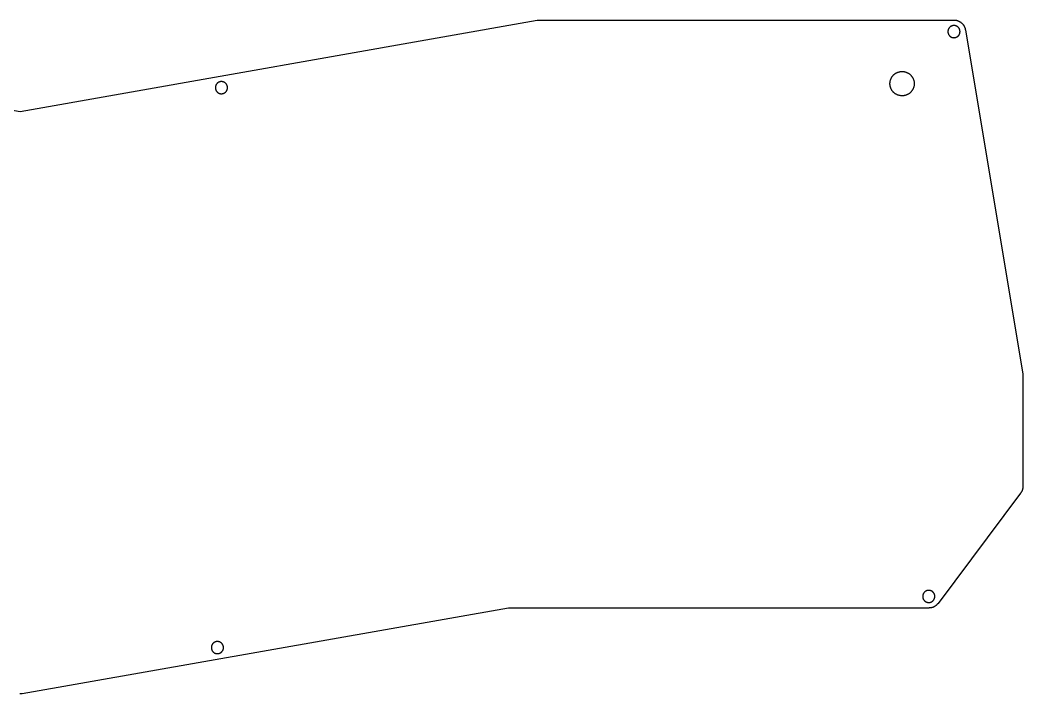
# Model space of a CAD drawing. Header units: millimetres. Extents: x 93 to 440, y -99 to 17.
# Drawn here: x 266.2 to 439.7, y -99.5 to 17.1 of the extents above; entities that cross this region are included whole.
import ezdxf

# ---------------------------------------------------------------- set-up
doc = ezdxf.new("R2010")
doc.units = ezdxf.units.MM
for name, color, linetype, true_color in [('feet', 18, 'Continuous', 0x000000), ('offset_rounded', 18, 'Continuous', 0x000000), ('screws', 18, 'Continuous', 0x000000)]:
    doc.layers.add(name, color=color, linetype=linetype, true_color=true_color)

msp = doc.modelspace()

# ---------------------------------------------------------------- linework, layer by layer
at = {"layer": 'feet'}
for p, q in [((416.88, 6.92), (416.92, 6.99)), ((416.92, 6.99), (416.95, 7.06)), ((416.95, 7.06), (416.98, 7.12)), ((416.98, 7.12), (417.02, 7.18)), ((417.02, 7.18), (417.06, 7.24)), ((417.06, 7.24), (417.1, 7.3)), ((417.1, 7.3), (417.15, 7.36)), ((417.15, 7.36), (417.19, 7.42)), ((417.19, 7.42), (417.24, 7.47)), ((417.24, 7.47), (417.29, 7.53)), ((417.29, 7.53), (417.34, 7.58)), ((417.34, 7.58), (417.39, 7.63)), ((417.39, 7.63), (417.45, 7.68)), ((417.45, 7.68), (417.5, 7.72)), ((417.5, 7.72), (417.56, 7.77)), ((417.56, 7.77), (417.62, 7.81)), ((417.62, 7.81), (417.68, 7.85)), ((417.68, 7.85), (417.74, 7.89)), ((417.74, 7.89), (417.81, 7.92)), ((417.81, 7.92), (417.87, 7.96)), ((417.87, 7.96), (417.94, 7.99)), ((417.94, 7.99), (418.01, 8.02)), ((418.01, 8.02), (418.07, 8.04)), ((418.07, 8.04), (418.14, 8.07)), ((418.14, 8.07), (418.21, 8.09)), ((418.21, 8.09), (418.28, 8.11)), ((418.28, 8.11), (418.35, 8.13)), ((418.35, 8.13), (418.42, 8.14)), ((418.42, 8.14), (418.5, 8.15)), ((418.5, 8.15), (418.57, 8.16)), ((418.57, 8.16), (418.64, 8.17)), ((418.64, 8.17), (418.71, 8.17)), ((418.71, 8.17), (418.79, 8.17)), ((418.79, 8.17), (418.86, 8.17)), ((418.86, 8.17), (418.93, 8.17)), ((418.93, 8.17), (419.01, 8.16)), ((419.01, 8.16), (419.08, 8.16)), ((419.08, 8.16), (419.15, 8.15)), ((419.15, 8.15), (419.22, 8.13)), ((419.22, 8.13), (419.29, 8.12)), ((419.29, 8.12), (419.36, 8.1)), ((419.36, 8.1), (419.43, 8.08)), ((419.43, 8.08), (419.5, 8.06)), ((419.5, 8.06), (419.57, 8.03)), ((419.57, 8.03), (419.64, 8)), ((419.64, 8), (419.7, 7.97)), ((419.7, 7.97), (419.77, 7.94)), ((419.77, 7.94), (419.83, 7.91)), ((419.83, 7.91), (419.9, 7.87)), ((419.9, 7.87), (419.96, 7.83)), ((419.96, 7.83), (420.02, 7.79)), ((420.02, 7.79), (420.08, 7.75)), ((420.08, 7.75), (420.13, 7.7)), ((420.13, 7.7), (420.19, 7.65)), ((420.19, 7.65), (420.24, 7.6)), ((420.24, 7.6), (420.3, 7.55)), ((420.3, 7.55), (420.35, 7.5)), ((420.35, 7.5), (420.4, 7.45)), ((420.4, 7.45), (420.44, 7.39)), ((420.44, 7.39), (420.49, 7.33)), ((420.49, 7.33), (420.53, 7.27)), ((420.53, 7.27), (420.57, 7.21)), ((420.57, 7.21), (420.61, 7.15)), ((420.61, 7.15), (420.64, 7.09)), ((420.64, 7.09), (420.68, 7.02)), ((420.68, 7.02), (420.71, 6.96)), ((420.71, 6.96), (420.74, 6.89)), ((416.71, 6.22), (416.72, 6.29)), ((416.71, 6.15), (416.71, 6.22)), ((416.71, 6.07), (416.71, 6.15)), ((416.71, 6), (416.71, 6.07)), ((416.71, 5.93), (416.71, 6)), ((416.72, 5.86), (416.71, 5.93)), ((416.72, 6.29), (416.73, 6.37)), ((416.73, 5.78), (416.72, 5.86)), ((416.73, 6.37), (416.74, 6.44)), ((416.74, 5.71), (416.73, 5.78)), ((416.74, 6.44), (416.75, 6.51)), ((416.75, 5.64), (416.74, 5.71)), ((416.75, 6.51), (416.77, 6.58)), ((416.77, 5.57), (416.75, 5.64)), ((416.77, 6.58), (416.79, 6.65)), ((416.79, 5.5), (416.77, 5.57)), ((416.79, 6.65), (416.81, 6.72)), ((416.81, 5.43), (416.79, 5.5)), ((416.81, 6.72), (416.83, 6.79)), ((416.83, 5.36), (416.81, 5.43)), ((416.83, 6.79), (416.86, 6.86)), ((416.86, 5.29), (416.83, 5.36)), ((416.86, 6.86), (416.88, 6.92)), ((416.88, 5.22), (416.86, 5.29)), ((416.92, 5.16), (416.88, 5.22)), ((420.74, 5.26), (420.71, 5.19)), ((420.74, 6.89), (420.77, 6.82)), ((420.77, 5.33), (420.74, 5.26)), ((420.77, 6.82), (420.79, 6.75)), ((420.79, 5.39), (420.77, 5.33)), ((420.79, 6.75), (420.81, 6.69)), ((420.81, 5.46), (420.79, 5.39)), ((420.81, 6.69), (420.83, 6.62)), ((420.83, 5.53), (420.81, 5.46)), ((420.83, 6.62), (420.85, 6.54)), ((420.85, 5.6), (420.83, 5.53)), ((420.85, 6.54), (420.87, 6.47)), ((420.87, 5.68), (420.85, 5.6)), ((420.87, 6.47), (420.88, 6.4)), ((420.88, 5.75), (420.87, 5.68)), ((420.88, 6.4), (420.89, 6.33)), ((420.89, 5.82), (420.88, 5.75)), ((420.89, 6.33), (420.9, 6.26)), ((420.9, 5.89), (420.89, 5.82)), ((420.9, 6.26), (420.9, 6.18)), ((420.9, 6.18), (420.9, 6.11)), ((420.9, 6.11), (420.9, 6.04)), ((420.9, 6.04), (420.9, 5.97)), ((420.9, 5.97), (420.9, 5.89)), ((416.95, 5.09), (416.92, 5.16)), ((416.98, 5.03), (416.95, 5.09)), ((417.02, 4.97), (416.98, 5.03)), ((417.06, 4.91), (417.02, 4.97)), ((417.1, 4.85), (417.06, 4.91)), ((417.15, 4.79), (417.1, 4.85)), ((417.19, 4.73), (417.15, 4.79)), ((417.24, 4.68), (417.19, 4.73)), ((417.29, 4.62), (417.24, 4.68)), ((417.34, 4.57), (417.29, 4.62)), ((417.39, 4.52), (417.34, 4.57)), ((417.45, 4.47), (417.39, 4.52)), ((417.5, 4.43), (417.45, 4.47)), ((417.56, 4.38), (417.5, 4.43)), ((417.62, 4.34), (417.56, 4.38)), ((417.68, 4.3), (417.62, 4.34)), ((417.74, 4.26), (417.68, 4.3)), ((417.81, 4.23), (417.74, 4.26)), ((417.87, 4.19), (417.81, 4.23)), ((417.94, 4.16), (417.87, 4.19)), ((418.01, 4.13), (417.94, 4.16)), ((418.07, 4.11), (418.01, 4.13)), ((418.14, 4.08), (418.07, 4.11)), ((418.21, 4.06), (418.14, 4.08)), ((418.28, 4.04), (418.21, 4.06)), ((418.35, 4.02), (418.28, 4.04)), ((418.42, 4.01), (418.35, 4.02)), ((418.5, 4), (418.42, 4.01)), ((418.57, 3.99), (418.5, 4)), ((418.64, 3.98), (418.57, 3.99)), ((418.71, 3.98), (418.64, 3.98)), ((418.79, 3.97), (418.71, 3.98)), ((418.86, 3.98), (418.79, 3.97)), ((418.93, 3.98), (418.86, 3.98)), ((419.01, 3.98), (418.93, 3.98)), ((419.08, 3.99), (419.01, 3.98)), ((419.15, 4), (419.08, 3.99)), ((419.22, 4.02), (419.15, 4)), ((419.29, 4.03), (419.22, 4.02)), ((419.36, 4.05), (419.29, 4.03)), ((419.43, 4.07), (419.36, 4.05)), ((419.5, 4.09), (419.43, 4.07)), ((419.57, 4.12), (419.5, 4.09)), ((419.64, 4.15), (419.57, 4.12)), ((419.7, 4.18), (419.64, 4.15)), ((419.77, 4.21), (419.7, 4.18)), ((419.83, 4.24), (419.77, 4.21)), ((419.9, 4.28), (419.83, 4.24)), ((419.96, 4.32), (419.9, 4.28)), ((420.02, 4.36), (419.96, 4.32)), ((420.08, 4.4), (420.02, 4.36)), ((420.13, 4.45), (420.08, 4.4)), ((420.19, 4.5), (420.13, 4.45)), ((420.24, 4.55), (420.19, 4.5)), ((420.3, 4.6), (420.24, 4.55)), ((420.35, 4.65), (420.3, 4.6)), ((420.4, 4.7), (420.35, 4.65)), ((420.44, 4.76), (420.4, 4.7)), ((420.49, 4.82), (420.44, 4.76)), ((420.53, 4.88), (420.49, 4.82)), ((420.57, 4.94), (420.53, 4.88)), ((420.61, 5), (420.57, 4.94)), ((420.64, 5.06), (420.61, 5)), ((420.68, 5.13), (420.64, 5.06)), ((420.71, 5.19), (420.68, 5.13))]:
    msp.add_line(p, q, dxfattribs=at)
at = {"layer": 'offset_rounded'}
for p, q in [((176.81, 17.04), (266.26, 1.27)), ((266.26, 1.27), (355.71, 17.04)), ((355.71, 17.04), (355.78, 17.05)), ((355.78, 17.05), (355.85, 17.06)), ((355.85, 17.06), (355.92, 17.07)), ((355.92, 17.07), (355.99, 17.07)), ((355.99, 17.07), (356.06, 17.07)), ((356.06, 17.07), (427.78, 17.07)), ((427.78, 17.07), (427.85, 17.07)), ((427.85, 17.07), (427.91, 17.07)), ((427.91, 17.07), (427.98, 17.06)), ((427.98, 17.06), (428.05, 17.06)), ((428.05, 17.06), (428.12, 17.05)), ((428.12, 17.05), (428.19, 17.03)), ((428.19, 17.03), (428.25, 17.02)), ((428.25, 17.02), (428.32, 17)), ((428.32, 17), (428.38, 16.98)), ((428.38, 16.98), (428.45, 16.96)), ((428.45, 16.96), (428.51, 16.93)), ((428.51, 16.93), (428.58, 16.91)), ((428.58, 16.91), (428.64, 16.88)), ((428.64, 16.88), (428.7, 16.85)), ((428.7, 16.85), (428.76, 16.82)), ((428.76, 16.82), (428.82, 16.78)), ((428.82, 16.78), (428.88, 16.74)), ((428.88, 16.74), (428.93, 16.71)), ((428.93, 16.71), (428.99, 16.66)), ((428.99, 16.66), (429.04, 16.62)), ((429.04, 16.62), (429.1, 16.58)), ((429.1, 16.58), (429.15, 16.53)), ((429.15, 16.53), (429.2, 16.48)), ((429.2, 16.48), (429.24, 16.43)), ((429.24, 16.43), (429.29, 16.38)), ((429.29, 16.38), (429.33, 16.33)), ((429.33, 16.33), (429.38, 16.28)), ((429.38, 16.28), (429.42, 16.22)), ((429.42, 16.22), (429.45, 16.16)), ((429.45, 16.16), (429.49, 16.11)), ((429.49, 16.11), (429.53, 16.05)), ((429.53, 16.05), (429.56, 15.99)), ((429.56, 15.99), (429.59, 15.93)), ((429.59, 15.93), (429.62, 15.86)), ((429.62, 15.86), (429.64, 15.8)), ((429.64, 15.8), (429.67, 15.73)), ((429.67, 15.73), (429.69, 15.67)), ((429.69, 15.67), (429.71, 15.6)), ((429.71, 15.6), (429.72, 15.54)), ((429.72, 15.54), (429.74, 15.47)), ((429.74, 15.47), (429.75, 15.4)), ((429.75, 15.4), (439.68, -44.18)), ((439.68, -44.18), (439.69, -44.25)), ((439.69, -44.25), (439.7, -44.32)), ((439.7, -44.32), (439.7, -44.38)), ((439.7, -44.38), (439.71, -44.45)), ((439.71, -44.45), (439.71, -44.51)), ((439.71, -44.51), (439.71, -63.56)), ((439.62, -64.16), (439.6, -64.23)), ((439.64, -64.1), (439.62, -64.16)), ((439.65, -64.03), (439.64, -64.1)), ((439.67, -63.97), (439.65, -64.03)), ((439.68, -63.9), (439.67, -63.97)), ((439.69, -63.83), (439.68, -63.9)), ((439.7, -63.77), (439.69, -63.83)), ((439.71, -63.63), (439.7, -63.7)), ((439.7, -63.7), (439.7, -63.77)), ((439.71, -63.56), (439.71, -63.63)), ((439.31, -64.76), (425.02, -83.82)), ((439.35, -64.71), (439.31, -64.76)), ((439.39, -64.65), (439.35, -64.71)), ((439.42, -64.59), (439.39, -64.65)), ((439.46, -64.54), (439.42, -64.59)), ((439.49, -64.48), (439.46, -64.54)), ((439.52, -64.42), (439.49, -64.48)), ((439.55, -64.35), (439.52, -64.42)), ((439.57, -64.29), (439.55, -64.35)), ((439.6, -64.23), (439.57, -64.29)), ((350.73, -84.62), (266.61, -99.45)), ((423.42, -84.62), (350.73, -84.62)), ((423.49, -84.61), (423.42, -84.62)), ((423.56, -84.61), (423.49, -84.61)), ((423.63, -84.6), (423.56, -84.61)), ((423.7, -84.6), (423.63, -84.6)), ((423.76, -84.59), (423.7, -84.6)), ((423.83, -84.57), (423.76, -84.59)), ((423.9, -84.56), (423.83, -84.57)), ((423.96, -84.54), (423.9, -84.56)), ((424.03, -84.52), (423.96, -84.54)), ((424.1, -84.5), (424.03, -84.52)), ((424.16, -84.47), (424.1, -84.5)), ((424.22, -84.45), (424.16, -84.47)), ((424.29, -84.42), (424.22, -84.45)), ((424.35, -84.39), (424.29, -84.42)), ((424.41, -84.36), (424.35, -84.39)), ((424.47, -84.32), (424.41, -84.36)), ((424.52, -84.28), (424.47, -84.32)), ((424.58, -84.25), (424.52, -84.28)), ((424.64, -84.2), (424.58, -84.25)), ((424.69, -84.16), (424.64, -84.2)), ((424.74, -84.12), (424.69, -84.16)), ((424.79, -84.07), (424.74, -84.12)), ((424.84, -84.02), (424.79, -84.07)), ((424.89, -83.97), (424.84, -84.02)), ((424.94, -83.92), (424.89, -83.97)), ((424.98, -83.87), (424.94, -83.92)), ((425.02, -83.82), (424.98, -83.87)), ((266.29, -99.48), (266.23, -99.48)), ((266.35, -99.48), (266.29, -99.48)), ((266.42, -99.47), (266.35, -99.48)), ((266.48, -99.47), (266.42, -99.47)), ((266.54, -99.46), (266.48, -99.47)), ((266.61, -99.45), (266.54, -99.46))]:
    msp.add_line(p, q, dxfattribs=at)
at = {"layer": 'screws'}
for p, q in [((426.88, 15.61), (426.86, 15.58)), ((426.9, 15.64), (426.88, 15.61)), ((426.92, 15.67), (426.9, 15.64)), ((426.94, 15.7), (426.92, 15.67)), ((426.96, 15.73), (426.94, 15.7)), ((426.98, 15.76), (426.96, 15.73)), ((427.01, 15.79), (426.98, 15.76)), ((427.03, 15.81), (427.01, 15.79)), ((427.06, 15.84), (427.03, 15.81)), ((427.09, 15.86), (427.06, 15.84)), ((427.11, 15.89), (427.09, 15.86)), ((427.14, 15.91), (427.11, 15.89)), ((427.17, 15.93), (427.14, 15.91)), ((427.2, 15.95), (427.17, 15.93)), ((427.23, 15.97), (427.2, 15.95)), ((427.26, 15.99), (427.23, 15.97)), ((427.3, 16.01), (427.26, 15.99)), ((427.33, 16.02), (427.3, 16.01)), ((427.36, 16.04), (427.33, 16.02)), ((427.39, 16.05), (427.36, 16.04)), ((427.43, 16.06), (427.39, 16.05)), ((427.46, 16.08), (427.43, 16.06)), ((427.5, 16.09), (427.46, 16.08)), ((427.53, 16.1), (427.5, 16.09)), ((427.57, 16.1), (427.53, 16.1)), ((427.61, 16.11), (427.57, 16.1)), ((427.64, 16.12), (427.61, 16.11)), ((427.68, 16.12), (427.64, 16.12)), ((427.71, 16.12), (427.68, 16.12)), ((427.75, 16.12), (427.71, 16.12)), ((427.79, 16.12), (427.75, 16.12)), ((427.82, 16.12), (427.79, 16.12)), ((427.86, 16.12), (427.82, 16.12)), ((427.9, 16.12), (427.86, 16.12)), ((427.93, 16.11), (427.9, 16.12)), ((427.97, 16.11), (427.93, 16.11)), ((428, 16.1), (427.97, 16.11)), ((428.04, 16.09), (428, 16.1)), ((428.07, 16.08), (428.04, 16.09)), ((428.11, 16.07), (428.07, 16.08)), ((428.14, 16.06), (428.11, 16.07)), ((428.18, 16.05), (428.14, 16.06)), ((428.21, 16.03), (428.18, 16.05)), ((428.24, 16.02), (428.21, 16.03)), ((428.28, 16), (428.24, 16.02)), ((428.31, 15.98), (428.28, 16)), ((428.34, 15.96), (428.31, 15.98)), ((428.37, 15.94), (428.34, 15.96)), ((428.4, 15.92), (428.37, 15.94)), ((428.43, 15.9), (428.4, 15.92)), ((428.46, 15.88), (428.43, 15.9)), ((428.48, 15.85), (428.46, 15.88)), ((428.51, 15.83), (428.48, 15.85)), ((428.54, 15.8), (428.51, 15.83)), ((428.56, 15.77), (428.54, 15.8)), ((428.58, 15.75), (428.56, 15.77)), ((428.61, 15.72), (428.58, 15.75)), ((428.63, 15.69), (428.61, 15.72)), ((428.65, 15.66), (428.63, 15.69)), ((428.67, 15.63), (428.65, 15.66)), ((428.69, 15.6), (428.67, 15.63)), ((426.74, 15.2), (426.73, 15.17)), ((426.73, 15.17), (426.73, 15.13)), ((426.73, 15.13), (426.73, 15.09)), ((426.73, 15.09), (426.73, 15.06)), ((426.73, 15.06), (426.73, 15.02)), ((426.73, 15.02), (426.73, 14.98)), ((426.73, 14.98), (426.74, 14.95)), ((426.75, 15.27), (426.74, 15.24)), ((426.74, 15.24), (426.74, 15.2)), ((426.74, 14.95), (426.74, 14.91)), ((426.74, 14.91), (426.75, 14.88)), ((426.76, 15.34), (426.75, 15.31)), ((426.75, 15.31), (426.75, 15.27)), ((426.75, 14.88), (426.75, 14.84)), ((426.75, 14.84), (426.76, 14.8)), ((426.77, 15.38), (426.76, 15.34)), ((426.76, 14.8), (426.77, 14.77)), ((426.78, 15.41), (426.77, 15.38)), ((426.77, 14.77), (426.78, 14.73)), ((426.8, 15.45), (426.78, 15.41)), ((426.78, 14.73), (426.8, 14.7)), ((426.81, 15.48), (426.8, 15.45)), ((426.8, 14.7), (426.81, 14.67)), ((426.82, 15.52), (426.81, 15.48)), ((426.81, 14.67), (426.82, 14.63)), ((426.84, 15.55), (426.82, 15.52)), ((426.82, 14.63), (426.84, 14.6)), ((426.86, 15.58), (426.84, 15.55)), ((426.84, 14.6), (426.86, 14.57)), ((426.86, 14.57), (426.88, 14.54)), ((426.88, 14.54), (426.9, 14.51)), ((426.9, 14.51), (426.92, 14.48)), ((426.92, 14.48), (426.94, 14.45)), ((426.94, 14.45), (426.96, 14.42)), ((426.96, 14.42), (426.98, 14.39)), ((426.98, 14.39), (427.01, 14.36)), ((427.01, 14.36), (427.03, 14.34)), ((427.03, 14.34), (427.06, 14.31)), ((427.06, 14.31), (427.09, 14.29)), ((427.09, 14.29), (427.11, 14.26)), ((427.11, 14.26), (427.14, 14.24)), ((427.14, 14.24), (427.17, 14.22)), ((427.17, 14.22), (427.2, 14.2)), ((427.2, 14.2), (427.23, 14.18)), ((427.23, 14.18), (427.26, 14.16)), ((427.26, 14.16), (427.3, 14.14)), ((427.3, 14.14), (427.33, 14.13)), ((427.33, 14.13), (427.36, 14.11)), ((427.36, 14.11), (427.39, 14.1)), ((427.39, 14.1), (427.43, 14.08)), ((427.43, 14.08), (427.46, 14.07)), ((427.46, 14.07), (427.5, 14.06)), ((427.5, 14.06), (427.53, 14.05)), ((427.53, 14.05), (427.57, 14.05)), ((427.57, 14.05), (427.61, 14.04)), ((427.61, 14.04), (427.64, 14.03)), ((427.64, 14.03), (427.68, 14.03)), ((427.68, 14.03), (427.71, 14.03)), ((427.71, 14.03), (427.75, 14.02)), ((427.75, 14.02), (427.79, 14.02)), ((427.79, 14.02), (427.82, 14.03)), ((427.82, 14.03), (427.86, 14.03)), ((427.86, 14.03), (427.9, 14.03)), ((427.9, 14.03), (427.93, 14.04)), ((427.93, 14.04), (427.97, 14.04)), ((427.97, 14.04), (428, 14.05)), ((428, 14.05), (428.04, 14.06)), ((428.04, 14.06), (428.07, 14.07)), ((428.07, 14.07), (428.11, 14.08)), ((428.11, 14.08), (428.14, 14.09)), ((428.14, 14.09), (428.18, 14.1)), ((428.18, 14.1), (428.21, 14.12)), ((428.21, 14.12), (428.24, 14.13)), ((428.24, 14.13), (428.28, 14.15)), ((428.28, 14.15), (428.31, 14.17)), ((428.31, 14.17), (428.34, 14.19)), ((428.34, 14.19), (428.37, 14.21)), ((428.37, 14.21), (428.4, 14.23)), ((428.4, 14.23), (428.43, 14.25)), ((428.43, 14.25), (428.46, 14.27)), ((428.46, 14.27), (428.48, 14.3)), ((428.48, 14.3), (428.51, 14.32)), ((428.51, 14.32), (428.54, 14.35)), ((428.54, 14.35), (428.56, 14.38)), ((428.56, 14.38), (428.58, 14.4)), ((428.58, 14.4), (428.61, 14.43)), ((428.61, 14.43), (428.63, 14.46)), ((428.63, 14.46), (428.65, 14.49)), ((428.65, 14.49), (428.67, 14.52)), ((428.67, 14.52), (428.69, 14.55)), ((428.71, 15.56), (428.69, 15.6)), ((428.69, 14.55), (428.71, 14.58)), ((428.72, 15.53), (428.71, 15.56)), ((428.71, 14.58), (428.72, 14.62)), ((428.74, 15.5), (428.72, 15.53)), ((428.72, 14.62), (428.74, 14.65)), ((428.75, 15.47), (428.74, 15.5)), ((428.74, 14.65), (428.75, 14.68)), ((428.76, 15.43), (428.75, 15.47)), ((428.75, 14.68), (428.76, 14.72)), ((428.78, 15.4), (428.76, 15.43)), ((428.76, 14.72), (428.78, 14.75)), ((428.79, 15.36), (428.78, 15.4)), ((428.78, 14.75), (428.79, 14.79)), ((428.8, 15.33), (428.79, 15.36)), ((428.79, 14.79), (428.8, 14.82)), ((428.8, 15.29), (428.8, 15.33)), ((428.81, 15.26), (428.8, 15.29)), ((428.8, 14.86), (428.81, 14.89)), ((428.8, 14.82), (428.8, 14.86)), ((428.82, 15.22), (428.81, 15.26)), ((428.81, 14.89), (428.82, 14.93)), ((428.82, 15.18), (428.82, 15.22)), ((428.83, 15.15), (428.82, 15.18)), ((428.82, 14.97), (428.83, 15)), ((428.82, 14.93), (428.82, 14.97)), ((428.83, 15.11), (428.83, 15.15)), ((428.83, 15.07), (428.83, 15.11)), ((428.83, 15.04), (428.83, 15.07)), ((428.83, 15), (428.83, 15.04)), ((300.03, 5.43), (300.02, 5.4)), ((300.02, 5.4), (300.02, 5.36)), ((300.02, 5.36), (300.03, 5.32)), ((300.04, 5.54), (300.03, 5.51)), ((300.03, 5.51), (300.03, 5.47)), ((300.03, 5.47), (300.03, 5.43)), ((300.03, 5.32), (300.03, 5.29)), ((300.03, 5.29), (300.03, 5.25)), ((300.03, 5.25), (300.04, 5.22)), ((300.05, 5.61), (300.04, 5.58)), ((300.04, 5.58), (300.04, 5.54)), ((300.04, 5.22), (300.04, 5.18)), ((300.06, 5.65), (300.05, 5.61)), ((300.07, 5.68), (300.06, 5.65)), ((300.08, 5.72), (300.07, 5.68)), ((300.09, 5.75), (300.08, 5.72)), ((300.11, 5.79), (300.09, 5.75)), ((300.12, 5.82), (300.11, 5.79)), ((300.14, 5.85), (300.12, 5.82)), ((300.16, 5.89), (300.14, 5.85)), ((300.17, 5.92), (300.16, 5.89)), ((300.19, 5.95), (300.17, 5.92)), ((300.21, 5.98), (300.19, 5.95)), ((300.23, 6.01), (300.21, 5.98)), ((300.26, 6.04), (300.23, 6.01)), ((300.28, 6.07), (300.26, 6.04)), ((300.3, 6.09), (300.28, 6.07)), ((300.33, 6.12), (300.3, 6.09)), ((300.36, 6.14), (300.33, 6.12)), ((300.38, 6.17), (300.36, 6.14)), ((300.41, 6.19), (300.38, 6.17)), ((300.44, 6.21), (300.41, 6.19)), ((300.47, 6.24), (300.44, 6.21)), ((300.5, 6.26), (300.47, 6.24)), ((300.53, 6.28), (300.5, 6.26)), ((300.56, 6.29), (300.53, 6.28)), ((300.59, 6.31), (300.56, 6.29)), ((300.63, 6.33), (300.59, 6.31)), ((300.66, 6.34), (300.63, 6.33)), ((300.69, 6.36), (300.66, 6.34)), ((300.73, 6.37), (300.69, 6.36)), ((300.76, 6.38), (300.73, 6.37)), ((300.8, 6.39), (300.76, 6.38)), ((300.83, 6.4), (300.8, 6.39)), ((300.87, 6.41), (300.83, 6.4)), ((300.9, 6.42), (300.87, 6.41)), ((300.94, 6.42), (300.9, 6.42)), ((300.97, 6.42), (300.94, 6.42)), ((301.01, 6.43), (300.97, 6.42)), ((301.05, 6.43), (301.01, 6.43)), ((301.08, 6.43), (301.05, 6.43)), ((301.12, 6.43), (301.08, 6.43)), ((301.16, 6.43), (301.12, 6.43)), ((301.19, 6.42), (301.16, 6.43)), ((301.23, 6.42), (301.19, 6.42)), ((301.27, 6.41), (301.23, 6.42)), ((301.3, 6.4), (301.27, 6.41)), ((301.34, 6.4), (301.3, 6.4)), ((301.37, 6.39), (301.34, 6.4)), ((301.41, 6.38), (301.37, 6.39)), ((301.44, 6.36), (301.41, 6.38)), ((301.47, 6.35), (301.44, 6.36)), ((301.51, 6.34), (301.47, 6.35)), ((301.54, 6.32), (301.51, 6.34)), ((301.57, 6.3), (301.54, 6.32)), ((301.61, 6.29), (301.57, 6.3)), ((301.64, 6.27), (301.61, 6.29)), ((301.67, 6.25), (301.64, 6.27)), ((301.7, 6.23), (301.67, 6.25)), ((301.73, 6.2), (301.7, 6.23)), ((301.75, 6.18), (301.73, 6.2)), ((301.78, 6.16), (301.75, 6.18)), ((301.81, 6.13), (301.78, 6.16)), ((301.83, 6.11), (301.81, 6.13)), ((301.86, 6.08), (301.83, 6.11)), ((301.88, 6.05), (301.86, 6.08)), ((301.9, 6.02), (301.88, 6.05)), ((301.93, 5.99), (301.9, 6.02)), ((301.95, 5.96), (301.93, 5.99)), ((301.97, 5.93), (301.95, 5.96)), ((301.99, 5.9), (301.97, 5.93)), ((302, 5.87), (301.99, 5.9)), ((302.02, 5.84), (302, 5.87)), ((302.04, 5.8), (302.02, 5.84)), ((302.05, 5.77), (302.04, 5.8)), ((302.06, 5.74), (302.05, 5.77)), ((302.07, 5.7), (302.06, 5.74)), ((302.08, 5.67), (302.07, 5.7)), ((302.09, 5.63), (302.08, 5.67)), ((302.1, 5.6), (302.09, 5.63)), ((302.11, 5.56), (302.1, 5.6)), ((302.11, 5.52), (302.11, 5.56)), ((302.12, 5.49), (302.11, 5.52)), ((302.11, 5.23), (302.12, 5.27)), ((302.11, 5.2), (302.11, 5.23)), ((302.12, 5.45), (302.12, 5.49)), ((302.12, 5.42), (302.12, 5.45)), ((302.12, 5.38), (302.12, 5.42)), ((302.12, 5.34), (302.12, 5.38)), ((302.12, 5.31), (302.12, 5.34)), ((302.12, 5.27), (302.12, 5.31)), ((300.04, 5.18), (300.05, 5.14)), ((300.05, 5.14), (300.06, 5.11)), ((300.06, 5.11), (300.07, 5.07)), ((300.07, 5.07), (300.08, 5.04)), ((300.08, 5.04), (300.09, 5.01)), ((300.09, 5.01), (300.11, 4.97)), ((300.11, 4.97), (300.12, 4.94)), ((300.12, 4.94), (300.14, 4.91)), ((300.14, 4.91), (300.16, 4.87)), ((300.16, 4.87), (300.17, 4.84)), ((300.17, 4.84), (300.19, 4.81)), ((300.19, 4.81), (300.21, 4.78)), ((300.21, 4.78), (300.23, 4.75)), ((300.23, 4.75), (300.26, 4.72)), ((300.26, 4.72), (300.28, 4.69)), ((300.28, 4.69), (300.3, 4.67)), ((300.3, 4.67), (300.33, 4.64)), ((300.33, 4.64), (300.36, 4.61)), ((300.36, 4.61), (300.38, 4.59)), ((300.38, 4.59), (300.41, 4.57)), ((300.41, 4.57), (300.44, 4.54)), ((300.44, 4.54), (300.47, 4.52)), ((300.47, 4.52), (300.5, 4.5)), ((300.5, 4.5), (300.53, 4.48)), ((300.53, 4.48), (300.56, 4.46)), ((300.56, 4.46), (300.59, 4.45)), ((300.59, 4.45), (300.63, 4.43)), ((300.63, 4.43), (300.66, 4.42)), ((300.66, 4.42), (300.69, 4.4)), ((300.69, 4.4), (300.73, 4.39)), ((300.73, 4.39), (300.76, 4.38)), ((300.76, 4.38), (300.8, 4.37)), ((300.8, 4.37), (300.83, 4.36)), ((300.83, 4.36), (300.87, 4.35)), ((300.87, 4.35), (300.9, 4.34)), ((300.9, 4.34), (300.94, 4.34)), ((300.94, 4.34), (300.97, 4.33)), ((300.97, 4.33), (301.01, 4.33)), ((301.01, 4.33), (301.05, 4.33)), ((301.05, 4.33), (301.08, 4.33)), ((301.08, 4.33), (301.12, 4.33)), ((301.12, 4.33), (301.16, 4.33)), ((301.16, 4.33), (301.19, 4.34)), ((301.19, 4.34), (301.23, 4.34)), ((301.23, 4.34), (301.27, 4.35)), ((301.27, 4.35), (301.3, 4.35)), ((301.3, 4.35), (301.34, 4.36)), ((301.34, 4.36), (301.37, 4.37)), ((301.37, 4.37), (301.41, 4.38)), ((301.41, 4.38), (301.44, 4.4)), ((301.44, 4.4), (301.47, 4.41)), ((301.47, 4.41), (301.51, 4.42)), ((301.51, 4.42), (301.54, 4.44)), ((301.54, 4.44), (301.57, 4.46)), ((301.57, 4.46), (301.61, 4.47)), ((301.61, 4.47), (301.64, 4.49)), ((301.64, 4.49), (301.67, 4.51)), ((301.67, 4.51), (301.7, 4.53)), ((301.7, 4.53), (301.73, 4.56)), ((301.73, 4.56), (301.75, 4.58)), ((301.75, 4.58), (301.78, 4.6)), ((301.78, 4.6), (301.81, 4.63)), ((301.81, 4.63), (301.83, 4.65)), ((301.83, 4.65), (301.86, 4.68)), ((301.86, 4.68), (301.88, 4.71)), ((301.88, 4.71), (301.9, 4.74)), ((301.9, 4.74), (301.93, 4.77)), ((301.93, 4.77), (301.95, 4.8)), ((301.95, 4.8), (301.97, 4.83)), ((301.97, 4.83), (301.99, 4.86)), ((301.99, 4.86), (302, 4.89)), ((302, 4.89), (302.02, 4.92)), ((302.02, 4.92), (302.04, 4.95)), ((302.04, 4.95), (302.05, 4.99)), ((302.05, 4.99), (302.06, 5.02)), ((302.06, 5.02), (302.07, 5.06)), ((302.07, 5.06), (302.08, 5.09)), ((302.08, 5.09), (302.09, 5.13)), ((302.09, 5.13), (302.1, 5.16)), ((302.1, 5.16), (302.11, 5.2)), ((422.38, -82.52), (422.37, -82.56)), ((422.37, -82.56), (422.37, -82.6)), ((422.37, -82.6), (422.37, -82.63)), ((422.37, -82.63), (422.37, -82.67)), ((422.37, -82.67), (422.38, -82.71)), ((422.39, -82.42), (422.38, -82.45)), ((422.38, -82.45), (422.38, -82.49)), ((422.38, -82.49), (422.38, -82.52)), ((422.38, -82.71), (422.38, -82.74)), ((422.38, -82.74), (422.38, -82.78)), ((422.38, -82.78), (422.39, -82.81)), ((422.4, -82.38), (422.39, -82.42)), ((422.39, -82.81), (422.4, -82.85)), ((422.41, -82.35), (422.4, -82.38)), ((422.4, -82.85), (422.41, -82.89)), ((422.42, -82.31), (422.41, -82.35)), ((422.41, -82.89), (422.42, -82.92)), ((422.43, -82.28), (422.42, -82.31)), ((422.42, -82.92), (422.43, -82.96)), ((422.44, -82.24), (422.43, -82.28)), ((422.43, -82.96), (422.44, -82.99)), ((422.45, -82.21), (422.44, -82.24)), ((422.44, -82.99), (422.45, -83.02)), ((422.47, -82.17), (422.45, -82.21)), ((422.45, -83.02), (422.47, -83.06)), ((422.48, -82.14), (422.47, -82.17)), ((422.47, -83.06), (422.48, -83.09)), ((422.5, -82.11), (422.48, -82.14)), ((422.48, -83.09), (422.5, -83.12)), ((422.52, -82.08), (422.5, -82.11)), ((422.5, -83.12), (422.52, -83.15)), ((422.54, -82.05), (422.52, -82.08)), ((422.52, -83.15), (422.54, -83.18)), ((422.56, -82.02), (422.54, -82.05)), ((422.54, -83.18), (422.56, -83.21)), ((422.58, -81.99), (422.56, -82.02)), ((422.56, -83.21), (422.58, -83.24)), ((422.6, -81.96), (422.58, -81.99)), ((422.58, -83.24), (422.6, -83.27)), ((422.63, -81.93), (422.6, -81.96)), ((422.65, -81.9), (422.63, -81.93)), ((422.68, -81.88), (422.65, -81.9)), ((422.7, -81.85), (422.68, -81.88)), ((422.73, -81.83), (422.7, -81.85)), ((422.76, -81.8), (422.73, -81.83)), ((422.79, -81.78), (422.76, -81.8)), ((422.81, -81.76), (422.79, -81.78)), ((422.85, -81.74), (422.81, -81.76)), ((422.88, -81.72), (422.85, -81.74)), ((422.91, -81.7), (422.88, -81.72)), ((422.94, -81.68), (422.91, -81.7)), ((422.97, -81.67), (422.94, -81.68)), ((423.01, -81.65), (422.97, -81.67)), ((423.04, -81.64), (423.01, -81.65)), ((423.07, -81.62), (423.04, -81.64)), ((423.11, -81.61), (423.07, -81.62)), ((423.14, -81.6), (423.11, -81.61)), ((423.18, -81.59), (423.14, -81.6)), ((423.21, -81.59), (423.18, -81.59)), ((423.25, -81.58), (423.21, -81.59)), ((423.29, -81.57), (423.25, -81.58)), ((423.32, -81.57), (423.29, -81.57)), ((423.36, -81.57), (423.32, -81.57)), ((423.39, -81.57), (423.36, -81.57)), ((423.43, -81.57), (423.39, -81.57)), ((423.47, -81.57), (423.43, -81.57)), ((423.5, -81.57), (423.47, -81.57)), ((423.54, -81.57), (423.5, -81.57)), ((423.58, -81.58), (423.54, -81.57)), ((423.61, -81.58), (423.58, -81.58)), ((423.65, -81.59), (423.61, -81.58)), ((423.68, -81.6), (423.65, -81.59)), ((423.72, -81.61), (423.68, -81.6)), ((423.75, -81.62), (423.72, -81.61)), ((423.79, -81.63), (423.75, -81.62)), ((423.82, -81.64), (423.79, -81.63)), ((423.85, -81.66), (423.82, -81.64)), ((423.89, -81.67), (423.85, -81.66)), ((423.92, -81.69), (423.89, -81.67)), ((423.95, -81.71), (423.92, -81.69)), ((423.98, -81.73), (423.95, -81.71)), ((424.01, -81.75), (423.98, -81.73)), ((424.04, -81.77), (424.01, -81.75)), ((424.07, -81.79), (424.04, -81.77)), ((424.1, -81.81), (424.07, -81.79)), ((424.13, -81.84), (424.1, -81.81)), ((424.15, -81.86), (424.13, -81.84)), ((424.18, -81.89), (424.15, -81.86)), ((424.2, -81.92), (424.18, -81.89)), ((424.23, -81.94), (424.2, -81.92)), ((424.25, -81.97), (424.23, -81.94)), ((424.23, -83.29), (424.25, -83.26)), ((424.27, -82), (424.25, -81.97)), ((424.25, -83.26), (424.27, -83.23)), ((424.29, -82.03), (424.27, -82)), ((424.27, -83.23), (424.29, -83.2)), ((424.31, -82.06), (424.29, -82.03)), ((424.29, -83.2), (424.31, -83.17)), ((424.33, -82.09), (424.31, -82.06)), ((424.31, -83.17), (424.33, -83.14)), ((424.35, -82.12), (424.33, -82.09)), ((424.33, -83.14), (424.35, -83.11)), ((424.37, -82.16), (424.35, -82.12)), ((424.35, -83.11), (424.37, -83.07)), ((424.38, -82.19), (424.37, -82.16)), ((424.37, -83.07), (424.38, -83.04)), ((424.4, -82.22), (424.38, -82.19)), ((424.38, -83.04), (424.4, -83.01)), ((424.41, -82.26), (424.4, -82.22)), ((424.4, -83.01), (424.41, -82.97)), ((424.42, -82.29), (424.41, -82.26)), ((424.41, -82.97), (424.42, -82.94)), ((424.43, -82.33), (424.42, -82.29)), ((424.42, -82.94), (424.43, -82.9)), ((424.44, -82.36), (424.43, -82.33)), ((424.43, -82.9), (424.44, -82.87)), ((424.45, -82.4), (424.44, -82.36)), ((424.44, -82.87), (424.45, -82.83)), ((424.46, -82.43), (424.45, -82.4)), ((424.45, -82.83), (424.46, -82.8)), ((424.46, -82.47), (424.46, -82.43)), ((424.47, -82.51), (424.46, -82.47)), ((424.46, -82.76), (424.47, -82.72)), ((424.46, -82.8), (424.46, -82.76)), ((424.47, -82.54), (424.47, -82.51)), ((424.47, -82.58), (424.47, -82.54)), ((424.47, -82.62), (424.47, -82.58)), ((424.47, -82.65), (424.47, -82.62)), ((424.47, -82.69), (424.47, -82.65)), ((424.47, -82.72), (424.47, -82.69)), ((422.6, -83.27), (422.63, -83.3)), ((422.63, -83.3), (422.65, -83.33)), ((422.65, -83.33), (422.68, -83.35)), ((422.68, -83.35), (422.7, -83.38)), ((422.7, -83.38), (422.73, -83.4)), ((422.73, -83.4), (422.76, -83.43)), ((422.76, -83.43), (422.79, -83.45)), ((422.79, -83.45), (422.81, -83.47)), ((422.81, -83.47), (422.85, -83.49)), ((422.85, -83.49), (422.88, -83.51)), ((422.88, -83.51), (422.91, -83.53)), ((422.91, -83.53), (422.94, -83.55)), ((422.94, -83.55), (422.97, -83.56)), ((422.97, -83.56), (423.01, -83.58)), ((423.01, -83.58), (423.04, -83.59)), ((423.04, -83.59), (423.07, -83.61)), ((423.07, -83.61), (423.11, -83.62)), ((423.11, -83.62), (423.14, -83.63)), ((423.14, -83.63), (423.18, -83.64)), ((423.18, -83.64), (423.21, -83.64)), ((423.21, -83.64), (423.25, -83.65)), ((423.25, -83.65), (423.29, -83.66)), ((423.29, -83.66), (423.32, -83.66)), ((423.32, -83.66), (423.36, -83.66)), ((423.36, -83.66), (423.39, -83.66)), ((423.39, -83.66), (423.43, -83.67)), ((423.43, -83.67), (423.47, -83.66)), ((423.47, -83.66), (423.5, -83.66)), ((423.5, -83.66), (423.54, -83.66)), ((423.54, -83.66), (423.58, -83.65)), ((423.58, -83.65), (423.61, -83.65)), ((423.61, -83.65), (423.65, -83.64)), ((423.65, -83.64), (423.68, -83.63)), ((423.68, -83.63), (423.72, -83.62)), ((423.72, -83.62), (423.75, -83.61)), ((423.75, -83.61), (423.79, -83.6)), ((423.79, -83.6), (423.82, -83.59)), ((423.82, -83.59), (423.85, -83.57)), ((423.85, -83.57), (423.89, -83.56)), ((423.89, -83.56), (423.92, -83.54)), ((423.92, -83.54), (423.95, -83.52)), ((423.95, -83.52), (423.98, -83.5)), ((423.98, -83.5), (424.01, -83.48)), ((424.01, -83.48), (424.04, -83.46)), ((424.04, -83.46), (424.07, -83.44)), ((424.07, -83.44), (424.1, -83.42)), ((424.1, -83.42), (424.13, -83.39)), ((424.13, -83.39), (424.15, -83.37)), ((424.15, -83.37), (424.18, -83.34)), ((424.18, -83.34), (424.2, -83.31)), ((424.2, -83.31), (424.23, -83.29)), ((299.34, -91.34), (299.33, -91.37)), ((299.33, -91.37), (299.33, -91.41)), ((299.33, -91.41), (299.33, -91.44)), ((299.33, -91.44), (299.33, -91.48)), ((299.33, -91.48), (299.33, -91.52)), ((299.33, -91.52), (299.33, -91.55)), ((299.33, -91.55), (299.34, -91.59)), ((299.35, -91.26), (299.34, -91.3)), ((299.34, -91.3), (299.34, -91.34)), ((299.34, -91.59), (299.34, -91.63)), ((299.34, -91.63), (299.35, -91.66)), ((299.36, -91.23), (299.35, -91.26)), ((299.35, -91.66), (299.36, -91.7)), ((299.37, -91.19), (299.36, -91.23)), ((299.36, -91.7), (299.37, -91.73)), ((299.38, -91.16), (299.37, -91.19)), ((299.37, -91.73), (299.38, -91.77)), ((299.39, -91.12), (299.38, -91.16)), ((299.38, -91.77), (299.39, -91.8)), ((299.4, -91.09), (299.39, -91.12)), ((299.39, -91.8), (299.4, -91.84)), ((299.41, -91.05), (299.4, -91.09)), ((299.4, -91.84), (299.41, -91.87)), ((299.43, -91.02), (299.41, -91.05)), ((299.41, -91.87), (299.43, -91.9)), ((299.44, -90.99), (299.43, -91.02)), ((299.43, -91.9), (299.44, -91.94)), ((299.46, -90.96), (299.44, -90.99)), ((299.44, -91.94), (299.46, -91.97)), ((299.48, -90.92), (299.46, -90.96)), ((299.5, -90.89), (299.48, -90.92)), ((299.52, -90.86), (299.5, -90.89)), ((299.54, -90.83), (299.52, -90.86)), ((299.56, -90.8), (299.54, -90.83)), ((299.59, -90.78), (299.56, -90.8)), ((299.61, -90.75), (299.59, -90.78)), ((299.63, -90.72), (299.61, -90.75)), ((299.66, -90.7), (299.63, -90.72)), ((299.69, -90.67), (299.66, -90.7)), ((299.72, -90.65), (299.69, -90.67)), ((299.74, -90.63), (299.72, -90.65)), ((299.77, -90.61), (299.74, -90.63)), ((299.8, -90.59), (299.77, -90.61)), ((299.83, -90.57), (299.8, -90.59)), ((299.87, -90.55), (299.83, -90.57)), ((299.9, -90.53), (299.87, -90.55)), ((299.93, -90.51), (299.9, -90.53)), ((299.96, -90.5), (299.93, -90.51)), ((300, -90.48), (299.96, -90.5)), ((300.03, -90.47), (300, -90.48)), ((300.07, -90.46), (300.03, -90.47)), ((300.1, -90.45), (300.07, -90.46)), ((300.14, -90.44), (300.1, -90.45)), ((300.17, -90.43), (300.14, -90.44)), ((300.21, -90.43), (300.17, -90.43)), ((300.24, -90.42), (300.21, -90.43)), ((300.28, -90.42), (300.24, -90.42)), ((300.32, -90.41), (300.28, -90.42)), ((300.35, -90.41), (300.32, -90.41)), ((300.39, -90.41), (300.35, -90.41)), ((300.43, -90.41), (300.39, -90.41)), ((300.46, -90.42), (300.43, -90.41)), ((300.5, -90.42), (300.46, -90.42)), ((300.53, -90.42), (300.5, -90.42)), ((300.57, -90.43), (300.53, -90.42)), ((300.61, -90.44), (300.57, -90.43)), ((300.64, -90.45), (300.61, -90.44)), ((300.68, -90.46), (300.64, -90.45)), ((300.71, -90.47), (300.68, -90.46)), ((300.75, -90.48), (300.71, -90.47)), ((300.78, -90.49), (300.75, -90.48)), ((300.81, -90.51), (300.78, -90.49)), ((300.85, -90.52), (300.81, -90.51)), ((300.88, -90.54), (300.85, -90.52)), ((300.91, -90.56), (300.88, -90.54)), ((300.94, -90.58), (300.91, -90.56)), ((300.97, -90.6), (300.94, -90.58)), ((301, -90.62), (300.97, -90.6)), ((301.03, -90.64), (301, -90.62)), ((301.06, -90.66), (301.03, -90.64)), ((301.09, -90.69), (301.06, -90.66)), ((301.11, -90.71), (301.09, -90.69)), ((301.14, -90.74), (301.11, -90.71)), ((301.16, -90.76), (301.14, -90.74)), ((301.19, -90.79), (301.16, -90.76)), ((301.21, -90.82), (301.19, -90.79)), ((301.23, -90.85), (301.21, -90.82)), ((301.25, -90.88), (301.23, -90.85)), ((301.27, -90.91), (301.25, -90.88)), ((301.29, -90.94), (301.27, -90.91)), ((301.31, -90.97), (301.29, -90.94)), ((301.33, -91), (301.31, -90.97)), ((301.31, -91.95), (301.33, -91.92)), ((301.34, -91.04), (301.33, -91)), ((301.33, -91.92), (301.34, -91.89)), ((301.35, -91.07), (301.34, -91.04)), ((301.34, -91.89), (301.35, -91.85)), ((301.37, -91.11), (301.35, -91.07)), ((301.35, -91.85), (301.37, -91.82)), ((301.38, -91.14), (301.37, -91.11)), ((301.37, -91.82), (301.38, -91.79)), ((301.39, -91.17), (301.38, -91.14)), ((301.38, -91.79), (301.39, -91.75)), ((301.4, -91.21), (301.39, -91.17)), ((301.39, -91.75), (301.4, -91.72)), ((301.41, -91.25), (301.4, -91.21)), ((301.4, -91.72), (301.41, -91.68)), ((301.41, -91.28), (301.41, -91.25)), ((301.42, -91.32), (301.41, -91.28)), ((301.41, -91.64), (301.42, -91.61)), ((301.41, -91.68), (301.41, -91.64)), ((301.42, -91.35), (301.42, -91.32)), ((301.43, -91.39), (301.42, -91.35)), ((301.42, -91.57), (301.43, -91.54)), ((301.42, -91.61), (301.42, -91.57)), ((301.43, -91.43), (301.43, -91.39)), ((301.43, -91.46), (301.43, -91.43)), ((301.43, -91.5), (301.43, -91.46)), ((301.43, -91.54), (301.43, -91.5)), ((299.46, -91.97), (299.48, -92)), ((299.48, -92), (299.5, -92.03)), ((299.5, -92.03), (299.52, -92.06)), ((299.52, -92.06), (299.54, -92.09)), ((299.54, -92.09), (299.56, -92.12)), ((299.56, -92.12), (299.59, -92.15)), ((299.59, -92.15), (299.61, -92.18)), ((299.61, -92.18), (299.63, -92.2)), ((299.63, -92.2), (299.66, -92.23)), ((299.66, -92.23), (299.69, -92.25)), ((299.69, -92.25), (299.72, -92.28)), ((299.72, -92.28), (299.74, -92.3)), ((299.74, -92.3), (299.77, -92.32)), ((299.77, -92.32), (299.8, -92.34)), ((299.8, -92.34), (299.83, -92.36)), ((299.83, -92.36), (299.87, -92.38)), ((299.87, -92.38), (299.9, -92.4)), ((299.9, -92.4), (299.93, -92.41)), ((299.93, -92.41), (299.96, -92.43)), ((299.96, -92.43), (300, -92.44)), ((300, -92.44), (300.03, -92.45)), ((300.03, -92.45), (300.07, -92.46)), ((300.07, -92.46), (300.1, -92.47)), ((300.1, -92.47), (300.14, -92.48)), ((300.14, -92.48), (300.17, -92.49)), ((300.17, -92.49), (300.21, -92.5)), ((300.21, -92.5), (300.24, -92.5)), ((300.24, -92.5), (300.28, -92.51)), ((300.28, -92.51), (300.32, -92.51)), ((300.32, -92.51), (300.35, -92.51)), ((300.35, -92.51), (300.39, -92.51)), ((300.39, -92.51), (300.43, -92.51)), ((300.43, -92.51), (300.46, -92.51)), ((300.46, -92.51), (300.5, -92.51)), ((300.5, -92.51), (300.53, -92.5)), ((300.53, -92.5), (300.57, -92.5)), ((300.57, -92.5), (300.61, -92.49)), ((300.61, -92.49), (300.64, -92.48)), ((300.64, -92.48), (300.68, -92.47)), ((300.68, -92.47), (300.71, -92.46)), ((300.71, -92.46), (300.75, -92.45)), ((300.75, -92.45), (300.78, -92.43)), ((300.78, -92.43), (300.81, -92.42)), ((300.81, -92.42), (300.85, -92.4)), ((300.85, -92.4), (300.88, -92.39)), ((300.88, -92.39), (300.91, -92.37)), ((300.91, -92.37), (300.94, -92.35)), ((300.94, -92.35), (300.97, -92.33)), ((300.97, -92.33), (301, -92.31)), ((301, -92.31), (301.03, -92.29)), ((301.03, -92.29), (301.06, -92.26)), ((301.06, -92.26), (301.09, -92.24)), ((301.09, -92.24), (301.11, -92.21)), ((301.11, -92.21), (301.14, -92.19)), ((301.14, -92.19), (301.16, -92.16)), ((301.16, -92.16), (301.19, -92.13)), ((301.19, -92.13), (301.21, -92.11)), ((301.21, -92.11), (301.23, -92.08)), ((301.23, -92.08), (301.25, -92.05)), ((301.25, -92.05), (301.27, -92.02)), ((301.27, -92.02), (301.29, -91.98)), ((301.29, -91.98), (301.31, -91.95))]:
    msp.add_line(p, q, dxfattribs=at)

doc.saveas('drawing.dxf')
